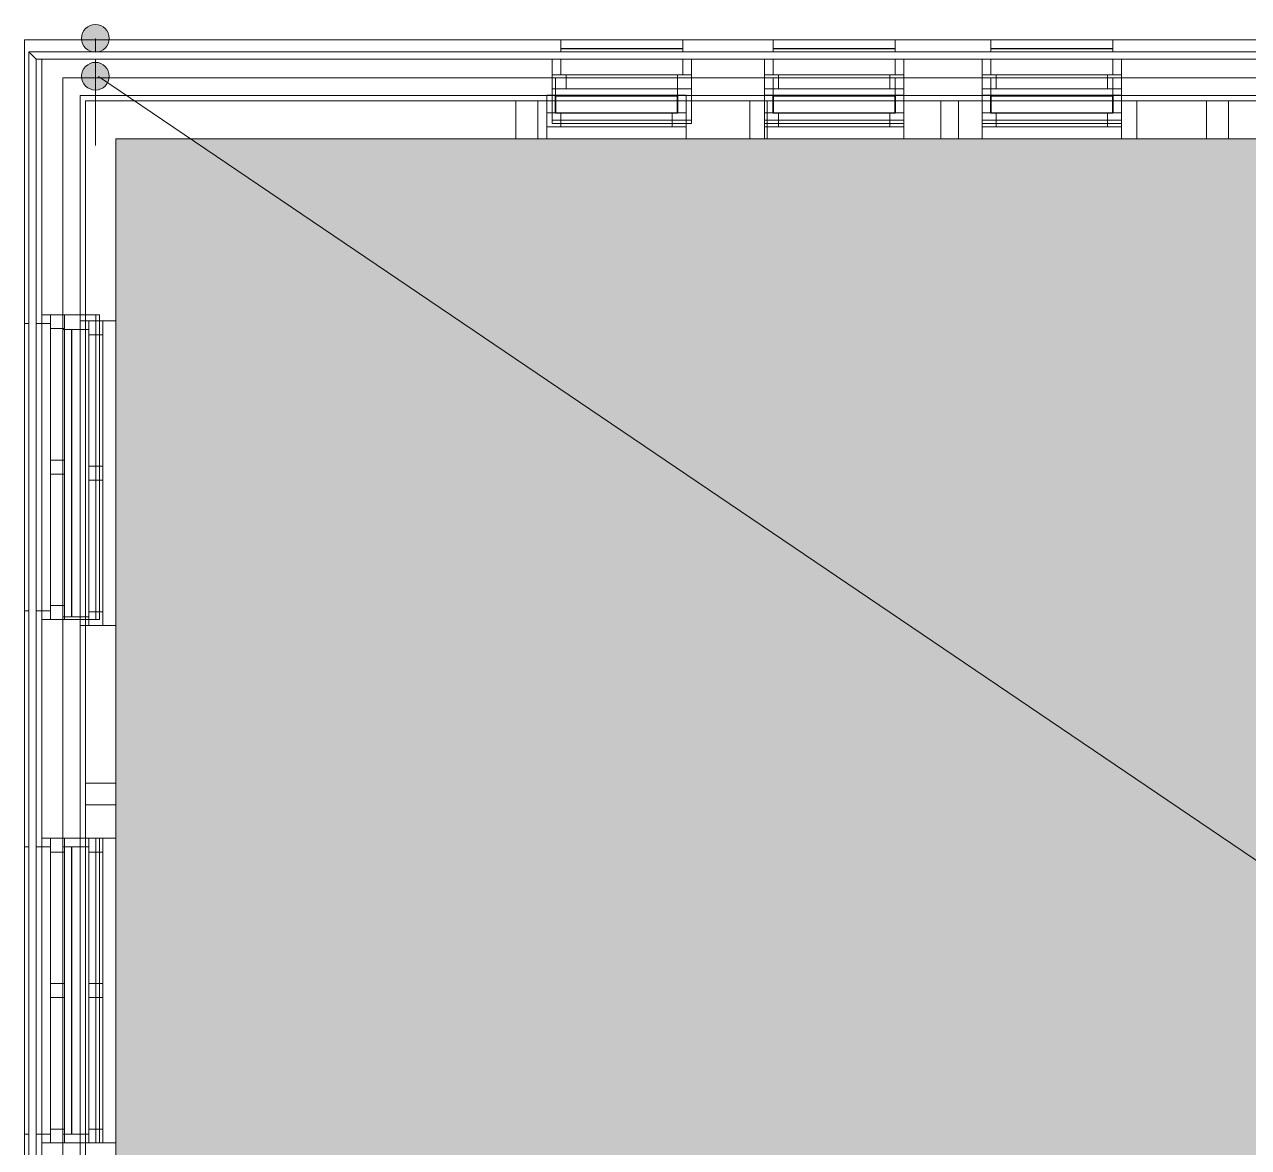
# Model space of a CAD drawing. Header units: millimetres. Extents: x -2665 to 226309, y -45352 to 20466.
# Drawn here: x 10412 to 17442, y 2552 to 8999 of the extents above; entities that cross this region are included whole.
import ezdxf

# ---------------------------------------------------------------- set-up
doc = ezdxf.new("R2010")
doc.units = ezdxf.units.MM
for name, color, linetype, lineweight in [('A-DETL-GENF', 92, 'Continuous', 13), ('A-DETL-THIN', 151, 'Continuous', 13), ('A-FLOR', 192, 'Continuous', 13), ('A-GENM', 13, 'Continuous', 13), ('A-GLAZ', 151, 'Continuous', 13), ('A-ROOF', 132, 'Continuous', 13), ('A-ROOF-OTLN', 132, 'Continuous', 13), ('A-WALL', 113, 'Continuous', 13), ('E-POWR-CNDT', 130, 'Continuous', 13), ('E-POWR-DROP', 130, 'Continuous', 13), ('Q-SPCQ', 91, 'Continuous', 13), ('S-COLS', 52, 'Continuous', 13)]:
    doc.layers.add(name, color=color, linetype=linetype, lineweight=lineweight)

# ---------------------------------------------------------------- blocks, each defined once
blk = doc.blocks.new('OKNO_2k_ - OKNO_2k_1750 x 1750-V1-STŘECHA NÁVRH A')
at = {"layer": 'A-GLAZ', "color": 254}
for p, q in [((-875, 126), (875, 126)), ((-825, 126), (-875, 126)), ((-875, 75), (-875, 126)), ((-875, 126), (-875, 75)), ((875, 75), (-875, 75)), ((-875, 75), (-875, 5)), ((-875, 75), (875, 75)), ((-875, 5), (-875, 75)), ((-825, 126), (-825, 75)), ((825, 126), (-825, 126)), ((-795, 5), (-795, 75)), ((-795, 75), (-795, 5)), ((-40, 5), (-40, 75)), ((40, 75), (40, 5)), ((795, 5), (795, 75)), ((795, 5), (795, 75)), ((875, 126), (825, 126)), ((825, 75), (825, 126)), ((875, 126), (875, 75)), ((875, 126), (875, 75)), ((875, 75), (875, 5)), ((875, 75), (875, 5)), ((-875, -5), (-875, 5)), ((875, 5), (875, -5)), ((-825, -5), (-875, -5)), ((875, -5), (825, -5))]:
    blk.add_line(p, q, dxfattribs=at)
at = {"layer": 'A-GLAZ', "color": 10}
for p, q in [((-875, 75), (-825, 75)), ((-825, 75), (-875, 75)), ((-825, 75), (-825, 126)), ((825, 126), (-825, 126)), ((825, 126), (-825, 126)), ((-825, 75), (-795, 75)), ((-825, 75), (825, 75)), ((-795, 75), (-825, 75)), ((-795, 75), (-825, 75)), ((-795, 75), (-40, 75)), ((-40, 75), (-795, 75)), ((-795, 75), (-40, 75)), ((795, 75), (-795, 75)), ((-40, 75), (-795, 75)), ((-40, 75), (40, 75)), ((40, 75), (-40, 75)), ((-40, 75), (40, 75)), ((40, 75), (-40, 75)), ((-40, 5), (-40, 75)), ((-40, 75), (40, 75)), ((-40, 75), (40, 75)), ((40, 75), (795, 75)), ((795, 75), (40, 75)), ((40, 75), (795, 75)), ((795, 75), (40, 75)), ((40, 75), (40, 5)), ((795, 75), (825, 75)), ((825, 75), (795, 75)), ((825, 75), (795, 75)), ((825, 75), (825, 126)), ((825, 75), (875, 75)), ((875, 75), (825, 75)), ((-875, 5), (-875, -5)), ((-795, -5), (-795, 5)), ((-795, 5), (-795, -5)), ((-40, -5), (-40, 5)), ((-40, -5), (-40, 5)), ((40, 5), (40, -5)), ((40, 5), (40, -5)), ((795, -5), (795, 5)), ((795, -5), (795, 5)), ((875, 5), (875, -5)), ((-825, -5), (-875, -5)), ((-795, -5), (-825, -5)), ((825, -5), (-825, -5)), ((-40, -5), (-795, -5)), ((-40, -5), (-795, -5)), ((-795, -5), (795, -5)), ((40, -5), (-40, -5)), ((40, -5), (-40, -5)), ((40, -5), (-40, -5)), ((40, -5), (-40, -5)), ((795, -5), (40, -5)), ((795, -5), (40, -5)), ((825, -5), (795, -5)), ((875, -5), (825, -5))]:
    blk.add_line(p, q, dxfattribs=at)
blk = doc.blocks.new('OKNO_2k_ - OKNO_2k_1750 x 1750-V2-STŘECHA NÁVRH A')
at = {"layer": 'A-GLAZ', "color": 254}
for p, q in [((-875, 126), (875, 126)), ((-825, 126), (-875, 126)), ((-875, 75), (-875, 126)), ((-875, 126), (-875, 75)), ((875, 75), (-875, 75)), ((-875, 75), (-875, 5)), ((-875, 75), (875, 75)), ((-875, 5), (-875, 75)), ((-825, 126), (-825, 75)), ((825, 126), (-825, 126)), ((-795, 5), (-795, 75)), ((-795, 75), (-795, 5)), ((-40, 5), (-40, 75)), ((40, 75), (40, 5)), ((795, 5), (795, 75)), ((795, 5), (795, 75)), ((875, 126), (825, 126)), ((825, 75), (825, 126)), ((875, 126), (875, 75)), ((875, 126), (875, 75)), ((875, 75), (875, 5)), ((875, 75), (875, 5)), ((-875, -5), (-875, 5)), ((875, 5), (875, -5)), ((-860, -5), (-875, -5)), ((875, -5), (790, -5))]:
    blk.add_line(p, q, dxfattribs=at)
at = {"layer": 'A-GLAZ', "color": 10}
for p, q in [((-875, 75), (-825, 75)), ((-825, 75), (-875, 75)), ((-825, 75), (-825, 126)), ((825, 126), (-825, 126)), ((825, 126), (-825, 126)), ((-825, 75), (-795, 75)), ((-825, 75), (825, 75)), ((-795, 75), (-825, 75)), ((-795, 75), (-825, 75)), ((-795, 75), (-40, 75)), ((-40, 75), (-795, 75)), ((-795, 75), (-40, 75)), ((795, 75), (-795, 75)), ((-40, 75), (-795, 75)), ((-40, 75), (40, 75)), ((40, 75), (-40, 75)), ((-40, 75), (40, 75)), ((40, 75), (-40, 75)), ((-40, 5), (-40, 75)), ((-40, 75), (40, 75)), ((-40, 75), (40, 75)), ((40, 75), (795, 75)), ((795, 75), (40, 75)), ((40, 75), (795, 75)), ((795, 75), (40, 75)), ((40, 75), (40, 5)), ((795, 75), (825, 75)), ((825, 75), (795, 75)), ((825, 75), (795, 75)), ((825, 75), (825, 126)), ((825, 75), (875, 75)), ((875, 75), (825, 75)), ((-875, 5), (-875, -5)), ((-795, -5), (-795, 5)), ((-795, 5), (-795, -5)), ((-40, -5), (-40, 5)), ((-40, -5), (-40, 5)), ((40, 5), (40, -5)), ((40, 5), (40, -5)), ((795, -5), (795, 5)), ((795, -5), (795, 5)), ((875, 5), (875, -5)), ((-860, -5), (-875, -5)), ((-795, -5), (-860, -5)), ((790, -5), (-860, -5)), ((-40, -5), (-795, -5)), ((-40, -5), (-795, -5)), ((-795, -5), (790, -5)), ((40, -5), (-40, -5)), ((40, -5), (-40, -5)), ((40, -5), (-40, -5)), ((40, -5), (-40, -5)), ((790, -5), (40, -5)), ((790, -5), (40, -5)), ((795, -5), (790, -5)), ((795, -5), (790, -5)), ((790, -5), (795, -5)), ((875, -5), (795, -5))]:
    blk.add_line(p, q, dxfattribs=at)
blk = doc.blocks.new('OKNO_2k_ - OKNO_2k_1750 x 1750-V32-STŘECHA NÁVRH A')
at = {"layer": 'A-GLAZ', "color": 254}
for p, q in [((-875, 126), (875, 126)), ((-825, 126), (-875, 126)), ((-875, 75), (-875, 126)), ((-875, 126), (-875, 75)), ((875, 75), (-875, 75)), ((-875, 75), (-875, -5)), ((-875, 75), (875, 75)), ((-875, -5), (-875, 75)), ((-825, 126), (-825, 75)), ((825, 126), (-825, 126)), ((-795, -5), (-795, 75)), ((-795, 75), (-795, -5)), ((-40, -5), (-40, 75)), ((40, 75), (40, -5)), ((795, -5), (795, 75)), ((795, -5), (795, 75)), ((875, 126), (825, 126)), ((825, 75), (825, 126)), ((875, 126), (875, 75)), ((875, 126), (875, 75)), ((875, 75), (875, -5)), ((875, 75), (875, -5)), ((875, -5), (-875, -5)), ((-40, -5), (-795, -5)), ((-795, -5), (795, -5)), ((40, -5), (-40, -5)), ((795, -5), (40, -5))]:
    blk.add_line(p, q, dxfattribs=at)
at = {"layer": 'A-GLAZ', "color": 10}
for p, q in [((-875, 75), (-825, 75)), ((-825, 75), (-875, 75)), ((-825, 75), (-825, 126)), ((825, 126), (-825, 126)), ((825, 126), (-825, 126)), ((-825, 75), (-795, 75)), ((-825, 75), (825, 75)), ((-795, 75), (-825, 75)), ((-795, 75), (-825, 75)), ((-795, 75), (-40, 75)), ((-40, 75), (-795, 75)), ((-795, 75), (-40, 75)), ((795, 75), (-795, 75)), ((-40, 75), (-795, 75)), ((-40, 75), (40, 75)), ((40, 75), (-40, 75)), ((-40, 75), (40, 75)), ((40, 75), (-40, 75)), ((-40, -5), (-40, 75)), ((-40, 75), (40, 75)), ((-40, 75), (40, 75)), ((40, 75), (795, 75)), ((795, 75), (40, 75)), ((40, 75), (795, 75)), ((795, 75), (40, 75)), ((40, 75), (40, -5)), ((795, 75), (825, 75)), ((825, 75), (795, 75)), ((825, 75), (795, 75)), ((825, 75), (825, 126)), ((825, 75), (875, 75)), ((875, 75), (825, 75)), ((-795, -5), (-875, -5)), ((-40, -5), (-795, -5)), ((40, -5), (-40, -5)), ((40, -5), (-40, -5)), ((40, -5), (-40, -5)), ((795, -5), (40, -5)), ((875, -5), (795, -5))]:
    blk.add_line(p, q, dxfattribs=at)
blk = doc.blocks.new('OKNO_2k_ - OKNO_2k_1750 x 1750-V33-STŘECHA NÁVRH A')
at = {"layer": 'A-GLAZ', "color": 254}
for p, q in [((-875, 126), (875, 126)), ((-825, 126), (-875, 126)), ((-875, 75), (-875, 126)), ((-875, 126), (-875, 75)), ((875, 75), (-875, 75)), ((-875, 75), (-875, -5)), ((-875, 75), (875, 75)), ((-875, -5), (-875, 75)), ((-825, 126), (-825, 75.6)), ((825, 126), (-825, 126)), ((-795, -5), (-795, 75)), ((-795, 75), (-795, -5)), ((-40, -5), (-40, 75)), ((40, 75), (40, -5)), ((795, -5), (795, 75)), ((795, -5), (795, 75)), ((875, 126), (825, 126)), ((825, 75), (825, 126)), ((875, 126), (875, 75)), ((875, 126), (875, 75)), ((875, 75), (875, -5)), ((875, 75), (875, -5)), ((875, -5), (-875, -5)), ((-40, -5), (-795, -5)), ((-795, -5), (795, -5)), ((40, -5), (-40, -5)), ((795, -5), (40, -5))]:
    blk.add_line(p, q, dxfattribs=at)
at = {"layer": 'A-GLAZ', "color": 10}
for p, q in [((-875, 75), (-825, 75)), ((-825, 75), (-875, 75)), ((-825, 75.6), (-825, 126)), ((825, 126), (-825, 126)), ((825, 126), (-825, 126)), ((-825, 75), (-795, 75)), ((-825, 75), (825, 75)), ((-795, 75), (-825, 75)), ((-795, 75), (-825, 75)), ((-795, 75), (-40, 75)), ((-40, 75), (-795, 75)), ((-795, 75), (-40, 75)), ((795, 75), (-795, 75)), ((-40, 75), (-795, 75)), ((-40, 75), (40, 75)), ((40, 75), (-40, 75)), ((-40, 75), (40, 75)), ((40, 75), (-40, 75)), ((-40, -5), (-40, 75)), ((-40, 75), (40, 75)), ((-40, 75), (40, 75)), ((40, 75), (795, 75)), ((795, 75), (40, 75)), ((40, 75), (795, 75)), ((795, 75), (40, 75)), ((40, 75), (40, -5)), ((795, 75), (825, 75)), ((825, 75), (795, 75)), ((825, 75), (795, 75)), ((825, 75), (825, 126)), ((825, 75), (875, 75)), ((875, 75), (825, 75)), ((-795, -5), (-875, -5)), ((-40, -5), (-795, -5)), ((40, -5), (-40, -5)), ((40, -5), (-40, -5)), ((40, -5), (-40, -5)), ((795, -5), (40, -5)), ((875, -5), (795, -5))]:
    blk.add_line(p, q, dxfattribs=at)
blk = doc.blocks.new('OKNO_1k - OKNO_1k_800x900-2034292-STŘECHA NÁVRH A')
at = {"layer": 'A-GLAZ', "color": 254}
for p, q in [((-400, 126), (400, 126)), ((-350, 126), (-400, 126)), ((-400, 25), (-400, 126)), ((-400, 126), (-400, 25)), ((-350, 126), (-350, 25)), ((-350, 125), (-350, 126)), ((350, 126), (-350, 126)), ((350, 126), (-350, 126)), ((400, 126), (350, 126)), ((350, 125), (350, 126)), ((350, 25), (350, 126)), ((400, 126), (400, 25)), ((400, 126), (400, 25)), ((400, 25), (-400, 25)), ((-400, 25), (-400, -55)), ((-400, 25), (400, 25)), ((-400, -55), (-400, 25)), ((-320, -55), (-320, 25)), ((-320, 25), (-320, -55)), ((320, -55), (320, 25)), ((320, -55), (320, 25)), ((400, 25), (400, -55)), ((400, 25), (400, -55)), ((400, -55), (-400, -55)), ((320, -55), (-320, -55)), ((-320, -55), (320, -55))]:
    blk.add_line(p, q, dxfattribs=at)
at = {"layer": 'A-GLAZ', "color": 10}
for p, q in [((350, 126), (-350, 126)), ((-350, 25), (-350, 125)), ((350, 25), (350, 125)), ((-400, 25), (-350, 25)), ((-350, 25), (-400, 25)), ((-350, 25), (-320, 25)), ((-350, 25), (350, 25)), ((-320, 25), (-350, 25)), ((-320, 25), (-350, 25)), ((-320, 25), (320, 25)), ((320, 25), (-320, 25)), ((-320, 25), (320, 25)), ((320, 25), (-320, 25)), ((320, 25), (-320, 25)), ((320, 25), (350, 25)), ((350, 25), (320, 25)), ((350, 25), (320, 25)), ((350, 25), (400, 25)), ((400, 25), (350, 25)), ((-320, -55), (-400, -55)), ((320, -55), (-320, -55)), ((400, -55), (320, -55))]:
    blk.add_line(p, q, dxfattribs=at)
blk = doc.blocks.new('parapet s nosem_vnitní - parapet s nosem_vnitní-1280353-STŘECHA NÁVRH A')
at = {"layer": 'A-GENM', "color": 254}
for p, q in [((-400, -70), (-400, 0)), ((-400, 0), (-400, -70)), ((-400, 0), (-320, 0)), ((320, 0), (400, 0)), ((400, -70), (400, 0)), ((400, 0), (400, -70))]:
    blk.add_line(p, q, dxfattribs=at)
at = {"layer": 'A-GENM', "color": 10}
for p, q in [((-400, 0), (-320, 0)), ((-320, 0), (320, 0)), ((-320, 0), (320, 0)), ((320, 0), (400, 0))]:
    blk.add_line(p, q, dxfattribs=at)
blk = doc.blocks.new('parapet_ext - parapet_ext-V37-STŘECHA NÁVRH A')
at = {"layer": 'Q-SPCQ', "color": 31, "lineweight": 25}
for p, q in [((-350, 0), (-350, 100)), ((350, 100), (350, 0))]:
    blk.add_line(p, q, dxfattribs=at)
at = {"layer": 'Q-SPCQ', "color": 7, "lineweight": 25}
for p, q in [((-350, 100), (-350, 98)), ((-350, 100), (350, 100)), ((-350, 98), (-350, 0)), ((350, 98), (-350, 98)), ((-350, 98), (350, 98)), ((350, 98), (350, 100)), ((350, 0), (350, 98)), ((-350, 0), (-320, 0)), ((-350, 0), (-320, 0)), ((-320, 0), (320, 0)), ((-320, 0), (320, 0)), ((320, 0), (350, 0)), ((320, 0), (350, 0))]:
    blk.add_line(p, q, dxfattribs=at)
at = {"layer": 'Q-SPCQ', "color": 50, "lineweight": 25}
blk.add_line((-350, 100), (350, 100), dxfattribs=at)
blk = doc.blocks.new('OKNO_1k - OKNO_1k_800x900-V38-STŘECHA NÁVRH A')
at = {"layer": 'A-GLAZ', "color": 254}
for p, q in [((-400, 126), (400, 126)), ((-350, 126), (-400, 126)), ((-400, 25), (-400, 126)), ((-400, 126), (-400, 25)), ((-350, 126), (-350, 25)), ((-350, 125), (-350, 126)), ((350, 126), (-350, 126)), ((350, 126), (-350, 126)), ((400, 126), (350, 126)), ((350, 125), (350, 126)), ((350, 25), (350, 126)), ((400, 126), (400, 25)), ((400, 126), (400, 25)), ((400, 25), (-400, 25)), ((-400, 25), (-400, -55)), ((-400, 25), (400, 25)), ((-400, -55), (-400, 25)), ((-320, -55), (-320, 25)), ((-320, 25), (-320, -55)), ((320, -55), (320, 25)), ((320, -55), (320, 25)), ((400, 25), (400, -55)), ((400, 25), (400, -55)), ((400, -55), (-400, -55)), ((320, -55), (-320, -55)), ((-320, -55), (320, -55))]:
    blk.add_line(p, q, dxfattribs=at)
at = {"layer": 'A-GLAZ', "color": 10}
for p, q in [((350, 126), (-350, 126)), ((-350, 25), (-350, 125)), ((350, 25), (350, 125)), ((-400, 25), (-350, 25)), ((-350, 25), (-400, 25)), ((-350, 25), (-320, 25)), ((-350, 25), (350, 25)), ((-320, 25), (-350, 25)), ((-320, 25), (-350, 25)), ((-320, 25), (320, 25)), ((320, 25), (-320, 25)), ((-320, 25), (320, 25)), ((320, 25), (-320, 25)), ((320, 25), (-320, 25)), ((320, 25), (350, 25)), ((350, 25), (320, 25)), ((350, 25), (320, 25)), ((350, 25), (400, 25)), ((400, 25), (350, 25)), ((-320, -55), (-400, -55)), ((320, -55), (-320, -55)), ((400, -55), (320, -55))]:
    blk.add_line(p, q, dxfattribs=at)
blk = doc.blocks.new('OKNO_1k - OKNO_1k_800x900-2034288-STŘECHA NÁVRH A')
at = {"layer": 'A-GLAZ', "color": 254}
for p, q in [((-400, 25), (-400, 114.5)), ((-400, 114.5), (-400, 25)), ((-350, 114.5), (-350, 25)), ((350, 25), (350, 114.5)), ((400, 114.5), (400, 25)), ((400, 114.5), (400, 25)), ((400, 25), (-400, 25)), ((-400, 25), (-400, 6.5)), ((-400, 25), (400, 25)), ((-400, 6.5), (-400, 25)), ((-400, -55), (-400, 6.5)), ((-320, 6.5), (-320, 25)), ((-320, 25), (-320, 6.5)), ((320, 6.5), (320, 25)), ((320, 6.5), (320, 25)), ((400, 25), (400, 6.5)), ((400, 25), (400, 6.5)), ((400, 6.5), (400, -55)), ((-350, -55), (-400, -55)), ((400, -55), (350, -55))]:
    blk.add_line(p, q, dxfattribs=at)
at = {"layer": 'A-GLAZ', "color": 10}
for p, q in [((-350, 25), (-350, 114.5)), ((350, 25), (350, 114.5)), ((-400, 25), (-350, 25)), ((-350, 25), (-400, 25)), ((-400, 6.5), (-400, -55)), ((-350, 25), (-320, 25)), ((-350, 25), (350, 25)), ((-320, 25), (-350, 25)), ((-320, 25), (-350, 25)), ((-320, 25), (320, 25)), ((320, 25), (-320, 25)), ((-320, 25), (320, 25)), ((320, 25), (-320, 25)), ((320, 25), (-320, 25)), ((-320, -55), (-320, 6.5)), ((-320, 6.5), (-320, -55)), ((320, 25), (350, 25)), ((350, 25), (320, 25)), ((350, 25), (320, 25)), ((320, -55), (320, 6.5)), ((320, -55), (320, 6.5)), ((350, 25), (400, 25)), ((400, 25), (350, 25)), ((400, 6.5), (400, -55)), ((-350, -55), (-400, -55)), ((-320, -55), (-350, -55)), ((350, -55), (-350, -55)), ((320, -55), (-320, -55)), ((320, -55), (-320, -55)), ((-320, -55), (320, -55)), ((350, -55), (320, -55)), ((400, -55), (350, -55))]:
    blk.add_line(p, q, dxfattribs=at)
blk = doc.blocks.new('parapet s nosem_vnitní - parapet s nosem_vnitní-V42-STŘECHA NÁVRH A')
at = {"layer": 'A-GENM', "color": 254}
for p, q in [((-400, -37.5), (-400, 0)), ((400, 0), (400, -37.5))]:
    blk.add_line(p, q, dxfattribs=at)
at = {"layer": 'A-GENM', "color": 10}
for p, q in [((-400, 0), (-400, -37.5)), ((-400, 0), (-350, 0)), ((-400, 0), (-350, 0)), ((-350, 0), (-320, 0)), ((-350, 0), (-320, 0)), ((-320, 0), (320, 0)), ((-320, 0), (320, 0)), ((320, 0), (350, 0)), ((320, 0), (350, 0)), ((350, 0), (400, 0)), ((350, 0), (400, 0)), ((400, -37.5), (400, 0)), ((-400, -38.5), (-400, -37.5)), ((-400, -37.5), (-400, -38.5)), ((-400, -70), (-400, -38.5)), ((-400, -38.5), (-400, -70)), ((-400, -190), (-400, -70)), ((-400, -70), (-400, -180)), ((400, -38.5), (400, -37.5)), ((400, -37.5), (400, -38.5)), ((400, -70), (400, -38.5)), ((400, -38.5), (400, -70)), ((400, -180), (400, -70)), ((400, -70), (400, -190)), ((-400, -180), (-400, -199.7)), ((-320, -180), (-400, -180)), ((-400, -180), (-320, -180)), ((-400, -190), (-400, -200)), ((-400, -200), (-320, -200)), ((-400, -200), (-320, -200)), ((320, -180), (-320, -180)), ((-320, -180), (320, -180)), ((-320, -200), (320, -200)), ((-320, -200), (320, -200)), ((400, -180), (320, -180)), ((320, -180), (400, -180)), ((320, -200), (400, -200)), ((320, -200), (400, -200)), ((400, -199.7), (400, -180)), ((400, -200), (400, -190))]:
    blk.add_line(p, q, dxfattribs=at)
blk = doc.blocks.new('parapet_ext - parapet_ext-1802125-STŘECHA NÁVRH A')
at = {"layer": 'Q-SPCQ', "color": 254}
for p, q in [((-350, 131.5), (-350, 150)), ((-350, 150), (-350, 148)), ((-350, 150), (350, 150)), ((-350, 150), (350, 150)), ((-350, 148), (-350, 131.5)), ((350, 148), (-350, 148)), ((-350, 148), (350, 148)), ((350, 148), (350, 150)), ((350, 150), (350, 131.5)), ((350, 131.5), (350, 148)), ((-350, 0), (-350, 89.5)), ((350, 89.5), (350, 0))]:
    blk.add_line(p, q, dxfattribs=at)
at = {"layer": 'Q-SPCQ', "color": 10}
for p, q in [((-350, 89.5), (-350, 0)), ((350, 0), (350, 89.5)), ((-350, 0), (-320, 0)), ((-350, 0), (-320, 0)), ((-320, 0), (320, 0)), ((-320, 0), (320, 0)), ((320, 0), (350, 0)), ((320, 0), (350, 0))]:
    blk.add_line(p, q, dxfattribs=at)
blk = doc.blocks.new('OKNO_1k - OKNO_1k_800x900-2034289-STŘECHA NÁVRH A')
at = {"layer": 'A-GLAZ', "color": 254}
for p, q in [((-400, 25), (-400, 114.5)), ((-400, 114.5), (-400, 25)), ((-350, 114.5), (-350, 25)), ((350, 25), (350, 114.5)), ((400, 114.5), (400, 25)), ((400, 114.5), (400, 25)), ((400, 25), (-400, 25)), ((-400, 25), (-400, 6.5)), ((-400, 25), (400, 25)), ((-400, 6.5), (-400, 25)), ((-400, -55), (-400, 6.5)), ((-320, 6.5), (-320, 25)), ((-320, 25), (-320, 6.5)), ((320, 6.5), (320, 25)), ((320, 6.5), (320, 25)), ((400, 25), (400, 6.5)), ((400, 25), (400, 6.5)), ((400, 6.5), (400, -55)), ((-350, -55), (-400, -55)), ((400, -55), (350, -55))]:
    blk.add_line(p, q, dxfattribs=at)
at = {"layer": 'A-GLAZ', "color": 10}
for p, q in [((-350, 25), (-350, 114.5)), ((350, 25), (350, 114.5)), ((-400, 25), (-350, 25)), ((-350, 25), (-400, 25)), ((-400, 6.5), (-400, -55)), ((-350, 25), (-320, 25)), ((-350, 25), (350, 25)), ((-320, 25), (-350, 25)), ((-320, 25), (-350, 25)), ((-320, 25), (320, 25)), ((320, 25), (-320, 25)), ((-320, 25), (320, 25)), ((320, 25), (-320, 25)), ((320, 25), (-320, 25)), ((-320, -55), (-320, 6.5)), ((-320, 6.5), (-320, -55)), ((320, 25), (350, 25)), ((350, 25), (320, 25)), ((350, 25), (320, 25)), ((320, -55), (320, 6.5)), ((320, -55), (320, 6.5)), ((350, 25), (400, 25)), ((400, 25), (350, 25)), ((400, 6.5), (400, -55)), ((-350, -55), (-400, -55)), ((-320, -55), (-350, -55)), ((350, -55), (-350, -55)), ((320, -55), (-320, -55)), ((320, -55), (-320, -55)), ((-320, -55), (320, -55)), ((350, -55), (320, -55)), ((400, -55), (350, -55))]:
    blk.add_line(p, q, dxfattribs=at)
blk = doc.blocks.new('parapet s nosem_vnitní - parapet s nosem_vnitní-V43-STŘECHA NÁVRH A')
at = {"layer": 'A-GENM', "color": 254}
for p, q in [((-400, -37.5), (-400, 0)), ((400, 0), (400, -37.5))]:
    blk.add_line(p, q, dxfattribs=at)
at = {"layer": 'A-GENM', "color": 10}
for p, q in [((-400, 0), (-400, -37.5)), ((-400, 0), (-350, 0)), ((-400, 0), (-350, 0)), ((-350, 0), (-320, 0)), ((-350, 0), (-320, 0)), ((-320, 0), (320, 0)), ((-320, 0), (320, 0)), ((320, 0), (350, 0)), ((320, 0), (350, 0)), ((350, 0), (400, 0)), ((350, 0), (400, 0)), ((400, -37.5), (400, 0)), ((-400, -38.5), (-400, -37.5)), ((-400, -37.5), (-400, -38.5)), ((-400, -190), (-400, -38.5)), ((-400, -38.5), (-400, -180)), ((400, -38.5), (400, -37.5)), ((400, -37.5), (400, -38.5)), ((400, -70), (400, -38.5)), ((400, -38.5), (400, -70)), ((400, -180), (400, -70)), ((400, -70), (400, -190)), ((-400, -180), (-400, -199.7)), ((-385.4, -180), (-400, -180)), ((-400, -180), (-385.4, -180)), ((-400, -190), (-400, -192.6)), ((-400, -192.6), (-400, -195)), ((-400, -195), (-400, -197.1)), ((-400, -197.1), (-400, -198.7)), ((-400, -198.7), (-400, -199.7)), ((-400, -199.7), (-400, -200)), ((-400, -200), (-385.4, -200)), ((-400, -200), (-385.4, -200)), ((-320, -180), (-385.4, -180)), ((-385.4, -180), (-320, -180)), ((-385.4, -200), (-320, -200)), ((-385.4, -200), (-320, -200)), ((320, -180), (-320, -180)), ((-320, -180), (320, -180)), ((-320, -200), (320, -200)), ((-320, -200), (320, -200)), ((400, -180), (320, -180)), ((320, -180), (400, -180)), ((320, -200), (400, -200)), ((320, -200), (400, -200)), ((400, -199.7), (400, -180)), ((400, -200), (400, -190))]:
    blk.add_line(p, q, dxfattribs=at)
blk = doc.blocks.new('OKNO_1k - OKNO_1k_800x900-V44-STŘECHA NÁVRH A')
at = {"layer": 'A-GLAZ', "color": 254}
for p, q in [((-400, 25), (-400, 114.5)), ((-400, 114.5), (-400, 25)), ((-350, 114.5), (-350, 25)), ((350, 25), (350, 114.5)), ((400, 114.5), (400, 25)), ((400, 114.5), (400, 25)), ((400, 25), (-400, 25)), ((-400, 25), (-400, 6.5)), ((-400, 25), (400, 25)), ((-400, 6.5), (-400, 25)), ((-400, -55), (-400, 6.5)), ((-320, 6.5), (-320, 25)), ((-320, 25), (-320, 6.5)), ((320, 6.5), (320, 25)), ((320, 6.5), (320, 25)), ((400, 25), (400, 6.5)), ((400, 25), (400, 6.5)), ((400, 6.5), (400, -55)), ((-380, -55), (-400, -55)), ((400, -55), (320, -55))]:
    blk.add_line(p, q, dxfattribs=at)
at = {"layer": 'A-GLAZ', "color": 10}
for p, q in [((-350, 25), (-350, 114.5)), ((350, 25), (350, 114.5)), ((-400, 25), (-350, 25)), ((-350, 25), (-400, 25)), ((-400, 6.5), (-400, -55)), ((-350, 25), (-320, 25)), ((-350, 25), (350, 25)), ((-320, 25), (-350, 25)), ((-320, 25), (-350, 25)), ((-320, 25), (320, 25)), ((320, 25), (-320, 25)), ((-320, 25), (320, 25)), ((320, 25), (-320, 25)), ((320, 25), (-320, 25)), ((-320, -55), (-320, 6.5)), ((-320, 6.5), (-320, -55)), ((320, 25), (350, 25)), ((350, 25), (320, 25)), ((350, 25), (320, 25)), ((320, -55), (320, 6.5)), ((320, -55), (320, 6.5)), ((350, 25), (400, 25)), ((400, 25), (350, 25)), ((400, 6.5), (400, -55)), ((-380, -55), (-400, -55)), ((-320, -55), (-380, -55)), ((320, -55), (-380, -55)), ((320, -55), (-320, -55)), ((320, -55), (-320, -55)), ((-320, -55), (320, -55)), ((400, -55), (320, -55))]:
    blk.add_line(p, q, dxfattribs=at)
blk = doc.blocks.new('parapet s nosem_vnitní - parapet s nosem_vnitní-V45-STŘECHA NÁVRH A')
at = {"layer": 'A-GENM', "color": 254}
for p, q in [((-400, -37.5), (-400, 0)), ((400, 0), (400, -70)), ((400, -180), (400, -70)), ((400, -70), (400, -190)), ((400, -180), (370, -180)), ((370, -180), (400, -180)), ((370, -200), (400, -200)), ((370, -200), (400, -200)), ((400, -199.7), (400, -180)), ((400, -192.6), (400, -190)), ((400, -195), (400, -192.6)), ((400, -197.1), (400, -195)), ((400, -200), (400, -197.1))]:
    blk.add_line(p, q, dxfattribs=at)
at = {"layer": 'A-GENM', "color": 10}
for p, q in [((-400, 0), (-400, -37.5)), ((-400, 0), (-380, 0)), ((-400, 0), (-380, 0)), ((-380, 0), (-320, 0)), ((-380, 0), (-320, 0)), ((-320, 0), (320, 0)), ((-320, 0), (320, 0)), ((320, 0), (400, 0)), ((320, 0), (400, 0)), ((400, -70), (400, 0)), ((-400, -38.5), (-400, -37.5)), ((-400, -37.5), (-400, -38.5)), ((-400, -70), (-400, -38.5)), ((-400, -38.5), (-400, -70)), ((-400, -190), (-400, -70)), ((-400, -70), (-400, -180)), ((-400, -180), (-400, -199.7)), ((-350, -180), (-400, -180)), ((-400, -180), (-350, -180)), ((-400, -190), (-400, -200)), ((-400, -200), (-350, -200)), ((-400, -200), (-350, -200)), ((290, -180), (-350, -180)), ((-350, -180), (290, -180)), ((-350, -200), (290, -200)), ((-350, -200), (290, -200)), ((370, -180), (290, -180)), ((290, -180), (370, -180)), ((290, -200), (370, -200)), ((290, -200), (370, -200))]:
    blk.add_line(p, q, dxfattribs=at)
blk = doc.blocks.new('parapet_ext - parapet_ext-V46-STŘECHA NÁVRH A')
at = {"layer": 'Q-SPCQ', "color": 254}
for p, q in [((-350, 131.5), (-350, 150)), ((-350, 150), (-350, 148)), ((-350, 150), (350, 150)), ((-350, 150), (350, 150)), ((-350, 148), (-350, 131.5)), ((350, 148), (-350, 148)), ((-350, 148), (350, 148)), ((350, 148), (350, 150)), ((350, 150), (350, 131.5)), ((350, 131.5), (350, 148)), ((-350, 0), (-350, 89.5)), ((350, 89.5), (350, 0))]:
    blk.add_line(p, q, dxfattribs=at)
at = {"layer": 'Q-SPCQ', "color": 10}
for p, q in [((-350, 89.5), (-350, 0)), ((350, 0), (350, 89.5)), ((-350, 0), (-320, 0)), ((-350, 0), (-320, 0)), ((-320, 0), (320, 0)), ((-320, 0), (320, 0)), ((320, 0), (350, 0)), ((320, 0), (350, 0))]:
    blk.add_line(p, q, dxfattribs=at)
blk = doc.blocks.new('Conduit Elbow - without Fittings - RMC-hromosvod - Standard-V53-STŘECHA NÁVRH A')
at = {"layer": 'E-POWR-CNDT', "color": 8}
blk.add_line((10819.4, 8702), (10819.4, 8701.2), dxfattribs=at)
at = {"layer": 'E-POWR-CNDT', "color": 73}
for p in [(10819.4, 8701.2), (10819.4, 8649.5)]:
    blk.add_line(p, (10819.4, 8682), dxfattribs=at)
blk = doc.blocks.new('Conduit Elbow - without Fittings - RMC-hromosvod - Standard-V54-STŘECHA NÁVRH A')
at = {"layer": 'E-POWR-CNDT', "color": 8}
for p, q in [((10819.4, 8722), (10819.4, 8754.5)), ((10819.4, 8702), (10819.4, 8722))]:
    blk.add_line(p, q, dxfattribs=at)
blk = doc.blocks.new('Conduit Elbow - without Fittings - RMC-hromosvod - Standard-V55-STŘECHA NÁVRH A')
at = {"layer": 'E-POWR-CNDT', "color": 73}
blk.add_line((10819.4, 8910.8), (10819.4, 8919.5), dxfattribs=at)
at = {"layer": 'E-POWR-CNDT', "color": 8}
for p, q in [((10819.4, 8899.5), (10819.4, 8910.8)), ((10819.4, 8867), (10819.4, 8899.5))]:
    blk.add_line(p, q, dxfattribs=at)
blk = doc.blocks.new('Conduit Elbow - without Fittings - RMC-hromosvod - Standard-V56-STŘECHA NÁVRH A')
at = {"layer": 'E-POWR-CNDT', "color": 73}
for p in [(10819.4, 8919.5), (10819.4, 8867)]:
    blk.add_line(p, (10819.4, 8899.5), dxfattribs=at)
blk = doc.blocks.new('parapet s nosem_vnitní - parapet s nosem_vnitní-V72-STŘECHA NÁVRH A')
at = {"layer": 'A-GENM', "color": 254}
for p, q in [((-875, -89), (-875, 0)), ((875, 0), (875, -89)), ((-875, -140), (-875, -120)), ((875, -120), (875, -140))]:
    blk.add_line(p, q, dxfattribs=at)
at = {"layer": 'A-GENM', "color": 10}
for p, q in [((-875, 0), (-875, -89)), ((-875, 0), (-825, 0)), ((-875, 0), (-825, 0)), ((-825, 0), (-795, 0)), ((-825, 0), (-795, 0)), ((-795, 0), (-40, 0)), ((-795, 0), (-40, 0)), ((-40, 0), (40, 0)), ((-40, 0), (40, 0)), ((40, 0), (795, 0)), ((40, 0), (795, 0)), ((795, 0), (825, 0)), ((795, 0), (825, 0)), ((825, 0), (875, 0)), ((825, 0), (875, 0)), ((875, -89), (875, 0)), ((-875, -120), (-875, -89)), ((-875, -89), (-875, -120)), ((-875, -120), (-875, -140)), ((-875, -190), (-875, -140)), ((-875, -140), (-875, -180)), ((875, -120), (875, -89)), ((875, -89), (875, -120)), ((875, -140), (875, -120)), ((875, -180), (875, -140)), ((875, -140), (875, -190)), ((-875, -180), (-875, -199.7)), ((-795, -180), (-875, -180)), ((-875, -180), (-795, -180)), ((-875, -190), (-875, -200)), ((-875, -200), (-795, -200)), ((-875, -200), (-795, -200)), ((-40, -180), (-795, -180)), ((-795, -180), (-40, -180)), ((-795, -200), (-40, -200)), ((-795, -200), (-40, -200)), ((40, -180), (-40, -180)), ((-40, -180), (40, -180)), ((-40, -200), (40, -200)), ((-40, -200), (40, -200)), ((795, -180), (40, -180)), ((40, -180), (795, -180)), ((40, -200), (795, -200)), ((40, -200), (795, -200)), ((875, -180), (795, -180)), ((795, -180), (875, -180)), ((795, -200), (875, -200)), ((795, -200), (875, -200)), ((875, -199.7), (875, -180)), ((875, -200), (875, -190))]:
    blk.add_line(p, q, dxfattribs=at)
blk = doc.blocks.new('parapet_ext - parapet_ext-V73-STŘECHA NÁVRH A')
at = {"layer": 'Q-SPCQ', "color": 254}
for p, q in [((-825, 83), (-825, 51)), ((-825, 51), (-825, 83)), ((825, 83), (825, 51)), ((825, 51), (825, 83)), ((-825, 0), (-825, 51)), ((825, 51), (825, 0))]:
    blk.add_line(p, q, dxfattribs=at)
at = {"layer": 'Q-SPCQ', "color": 10}
for p, q in [((-825, 51), (-825, 0)), ((-825, 0), (-795, 0)), ((-825, 0), (-795, 0)), ((-795, 0), (-40, 0)), ((-795, 0), (-40, 0)), ((-40, 0), (40, 0)), ((-40, 0), (40, 0)), ((40, 0), (795, 0)), ((40, 0), (795, 0)), ((795, 0), (825, 0)), ((795, 0), (825, 0)), ((825, 0), (825, 51))]:
    blk.add_line(p, q, dxfattribs=at)
blk = doc.blocks.new('parapet s nosem_vnitní - parapet s nosem_vnitní-V74-STŘECHA NÁVRH A')
at = {"layer": 'A-GENM', "color": 254}
for p, q in [((-875, -89), (-875, 0)), ((875, 0), (875, -120)), ((-875, -140), (-875, -120)), ((875, -180), (875, -120)), ((875, -120), (875, -190)), ((875, -180), (840, -180)), ((840, -180), (875, -180)), ((840, -200), (875, -200)), ((840, -200), (875, -200)), ((875, -199.7), (875, -180)), ((875, -197.1), (875, -190)), ((875, -200), (875, -197.1))]:
    blk.add_line(p, q, dxfattribs=at)
at = {"layer": 'A-GENM', "color": 10}
for p, q in [((-875, 0), (-875, -89)), ((-875, 0), (-860, 0)), ((-875, 0), (-860, 0)), ((-860, 0), (-795, 0)), ((-860, 0), (-795, 0)), ((-795, 0), (-40, 0)), ((-795, 0), (-40, 0)), ((-40, 0), (40, 0)), ((-40, 0), (40, 0)), ((40, 0), (790, 0)), ((40, 0), (790, 0)), ((790, 0), (795, 0)), ((790, 0), (795, 0)), ((795, 0), (875, 0)), ((795, 0), (875, 0)), ((875, -120), (875, 0)), ((-875, -120), (-875, -89)), ((-875, -89), (-875, -120)), ((-875, -120), (-875, -140)), ((-875, -190), (-875, -140)), ((-875, -140), (-875, -180)), ((-875, -180), (-875, -199.7)), ((-830, -180), (-875, -180)), ((-875, -180), (-830, -180)), ((-875, -190), (-875, -198.7)), ((-875, -198.7), (-875, -199.7)), ((-875, -199.7), (-875, -200)), ((-875, -200), (-830, -200)), ((-875, -200), (-830, -200)), ((-75, -180), (-830, -180)), ((-830, -180), (-75, -180)), ((-830, -200), (-75, -200)), ((-830, -200), (-75, -200)), ((5, -180), (-75, -180)), ((-75, -180), (5, -180)), ((-75, -200), (5, -200)), ((-75, -200), (5, -200)), ((760, -180), (5, -180)), ((5, -180), (760, -180)), ((5, -200), (760, -200)), ((5, -200), (760, -200)), ((840, -180), (760, -180)), ((760, -180), (840, -180)), ((760, -200), (840, -200)), ((760, -200), (840, -200))]:
    blk.add_line(p, q, dxfattribs=at)
blk = doc.blocks.new('parapet s nosem_vnitní - parapet s nosem_vnitní-V76-STŘECHA NÁVRH A')
at = {"layer": 'A-GENM', "color": 254}
for p, q in [((-875, -75), (-875, 0)), ((-875, 0), (-875, -75)), ((-875, 0), (-795, 0)), ((795, 0), (875, 0)), ((875, -75), (875, 0)), ((875, 0), (875, -75))]:
    blk.add_line(p, q, dxfattribs=at)
at = {"layer": 'A-GENM', "color": 10}
for p, q in [((-875, 0), (-795, 0)), ((-795, 0), (-40, 0)), ((-795, 0), (-40, 0)), ((-40, 0), (40, 0)), ((-40, 0), (40, 0)), ((40, 0), (795, 0)), ((40, 0), (795, 0)), ((795, 0), (875, 0))]:
    blk.add_line(p, q, dxfattribs=at)
blk = doc.blocks.new('parapet_ext - parapet_ext-V77-STŘECHA NÁVRH A')
at = {"layer": 'Q-SPCQ', "color": 254}
for p, q in [((-825, 51), (-825, 100)), ((-825, 100), (825, 100)), ((-825, 98), (-825, 51)), ((825, 98), (-825, 98)), ((825, 100), (825, 51)), ((825, 51), (825, 98)), ((-825, 0.6), (-825, 51)), ((825, 51), (825, 0))]:
    blk.add_line(p, q, dxfattribs=at)
at = {"layer": 'Q-SPCQ', "color": 10}
for p, q in [((-825, 100), (-825, 98)), ((-825, 100), (825, 100)), ((-825, 98), (825, 98)), ((825, 98), (825, 100)), ((-825, 51), (-825, 0.6)), ((-825, 0), (-795, 0)), ((-825, 0), (-795, 0)), ((-795, 0), (-40, 0)), ((-795, 0), (-40, 0)), ((-40, 0), (40, 0)), ((-40, 0), (40, 0)), ((40, 0), (795, 0)), ((40, 0), (795, 0)), ((795, 0), (825, 0)), ((795, 0), (825, 0)), ((825, 0), (825, 51))]:
    blk.add_line(p, q, dxfattribs=at)
blk = doc.blocks.new('parapet_ext - parapet_ext-V65-STŘECHA NÁVRH A')
at = {"layer": 'Q-SPCQ', "color": 254}
for p, q in [((-825, 51), (-825, 100)), ((-825, 100), (825, 100)), ((-825, 98), (-825, 51)), ((825, 98), (-825, 98)), ((825, 100), (825, 51)), ((825, 51), (825, 98)), ((-825, 0), (-825, 51)), ((825, 51), (825, 0))]:
    blk.add_line(p, q, dxfattribs=at)
at = {"layer": 'Q-SPCQ', "color": 10}
for p, q in [((-825, 100), (-825, 98)), ((-825, 100), (825, 100)), ((-825, 98), (825, 98)), ((825, 98), (825, 100)), ((-825, 51), (-825, 0)), ((-825, 0), (-795, 0)), ((-825, 0), (-795, 0)), ((-795, 0), (-40, 0)), ((-795, 0), (-40, 0)), ((-40, 0), (40, 0)), ((-40, 0), (40, 0)), ((40, 0), (795, 0)), ((40, 0), (795, 0)), ((795, 0), (825, 0)), ((795, 0), (825, 0)), ((825, 0), (825, 51))]:
    blk.add_line(p, q, dxfattribs=at)

msp = doc.modelspace()

# ---------------------------------------------------------------- hatches: boundary and pattern name
at = {"layer": 'A-DETL-GENF'}
msp.add_hatch(color=9, dxfattribs=at).paths.add_polyline_path([(29038.4, -3696.1), (29038.4, 8341.9), (10937, 8341.9), (10937, -3696.1), (28926.5, -3696.1)])
at = {"layer": 'A-ROOF'}
for points in [[(10744.1, 8691.9), (10897.5, 8691.9), (10898.9, 8702), (10896.1, 8722.6), (10888.2, 8741.8), (10875.6, 8758.2), (10859.1, 8770.9), (10839.9, 8778.8), (10819.4, 8781.5), (10798.8, 8778.8), (10779.6, 8770.9), (10763.1, 8758.2), (10750.5, 8741.8), (10742.6, 8722.6), (10739.9, 8702), (10741.2, 8691.9), (10742.6, 8691.9)], [(10819.4, 8622.5), (10839.9, 8625.2), (10859.1, 8633.2), (10875.6, 8645.8), (10888.2, 8662.3), (10896.1, 8681.4), (10897.5, 8691.9), (10741.2, 8691.8), (10742.6, 8681.4), (10750.5, 8662.3), (10763.1, 8645.8), (10779.6, 8633.2), (10798.8, 8625.2)]]:
    msp.add_hatch(color=254, dxfattribs=at).paths.add_polyline_path(points)
at = {"layer": 'A-ROOF-OTLN'}
msp.add_hatch(color=254, dxfattribs=at).paths.add_polyline_path([(10819.4, 8840), (10833.4, 8841.8), (10806.9, 8841.6), (10818.8, 8840.1)])
at = {"layer": 'A-WALL'}
msp.add_hatch(color=254, dxfattribs=at).paths.add_polyline_path([(10817.9, 8841.8), (10833.4, 8841.8), (10839.9, 8842.7), (10859.1, 8850.6), (10875.6, 8863.3), (10888.2, 8879.7), (10896.1, 8898.9), (10897.6, 8910.3), (10741.1, 8910.3), (10742.6, 8898.9), (10750.5, 8879.7), (10763.1, 8863.3), (10779.6, 8850.6), (10798.8, 8842.7), (10805.3, 8841.8), (10817.5, 8841.8)])
at = {"layer": 'E-POWR-DROP'}
msp.add_hatch(color=254, dxfattribs=at).paths.add_polyline_path([(10741.1, 8910.3), (10897.6, 8910.3), (10898.9, 8919.5), (10896.1, 8940.1), (10888.2, 8959.2), (10875.6, 8975.7), (10859.1, 8988.3), (10839.9, 8996.3), (10819.4, 8999), (10798.8, 8996.3), (10779.6, 8988.3), (10763.1, 8975.7), (10750.5, 8959.2), (10742.6, 8940.1), (10739.9, 8919.5)])

# ---------------------------------------------------------------- linework, layer by layer
at = {"layer": 'A-DETL-THIN'}
for p, q in [((10837, 8700.3), (29298.4, -3796.1)), ((10937, 8341.9), (10937, -3696.1)), ((29038.4, 8341.9), (10937, 8341.9))]:
    msp.add_line(p, q, dxfattribs=at)
at = {"layer": 'A-FLOR', "color": 10}
msp.add_line((10762, 8560.3), (13359.5, 8560.3), dxfattribs=at)
at = {"layer": 'A-FLOR', "color": 254}
msp.add_line((20902.7, 8560.3), (16712.5, 8560.3), dxfattribs=at)
at = {"layer": 'A-ROOF', "color": 254}
for p, q in [((10479, -4154.1), (10479, 8799.9)), ((10479, 8799.9), (29496.4, 8799.9))]:
    msp.add_line(p, q, dxfattribs=at)
at = {"layer": 'A-ROOF', "color": 10}
msp.add_line((10982, 8341.9), (10982, 8341.9), dxfattribs=at)
at = {"layer": 'A-ROOF-OTLN'}
for p, q in [((10437, 8841.8), (10437, -4196.1)), ((10817.5, 8841.8), (10437, 8841.8)), ((10479, 8799.9), (10446, 8832.8)), ((10819.1, 8841.8), (10817.9, 8841.8)), ((29538.4, 8841.8), (10819.4, 8841.8))]:
    msp.add_line(p, q, dxfattribs=at)
msp.add_open_spline([(10446, 8832.8), (10445.6, 8833.3), (10444.8, 8834), (10443.9, 8834.9), (10443.4, 8835.5), (10443, 8835.8), (10442.6, 8836.2), (10442.2, 8836.6), (10441.9, 8837), (10441.5, 8837.4), (10441.1, 8837.8), (10440.7, 8838.1), (10440.4, 8838.5), (10440, 8838.8), (10439.7, 8839.2), (10439.3, 8839.6), (10438.9, 8840), (10438.5, 8840.4), (10438.2, 8840.7), (10437.8, 8841.1), (10437.5, 8841.4), (10437.1, 8841.7), (10437, 8841.8), (10437, 8841.8)], degree=3, knots=[-1, -1, -1, -1, -0.875, -0.8125, -0.78125, -0.75, -0.71875, -0.6875, -0.65625, -0.625, -0.59375, -0.5625, -0.53125, -0.5, -0.46875, -0.4375, -0.375, -0.34375, -0.3125, -0.25, -0.1875, -0.125, 0, 0, 0, 0], dxfattribs=at)
at = {"layer": 'A-WALL', "color": 254}
for p, q in [((19102.7, 8910.3), (10412, 8910.3)), ((13492.5, 8910.3), (14192.5, 8910.3)), ((13492.5, 8910.3), (13492.5, 8841.8)), ((14192.5, 8841.8), (14192.5, 8910.3)), ((14712.5, 8910.3), (14712.5, 8841.8)), ((15412.5, 8841.8), (15412.5, 8910.3)), ((15962.5, 8910.3), (15962.5, 8841.8)), ((16662.5, 8841.8), (16662.5, 8910.3)), ((10512, -4136.1), (10512, 8799.9)), ((13442.5, 8591.9), (13442.5, 8799.9)), ((14242.5, 8710.3), (14242.5, 8799.9)), ((14662.5, 8341.9), (14662.5, 8799.9)), ((15462.5, 8341.9), (15462.5, 8799.9)), ((15912.5, 8341.9), (15912.5, 8799.9)), ((16712.5, 8341.9), (16712.5, 8799.9)), ((10632, 8691.9), (10632, -4026.1)), ((10632, 8691.9), (29288.4, 8691.9)), ((13462.5, 8691.9), (13462.5, 8591.9)), ((14162.5, 8591.9), (14162.5, 8691.9)), ((14712.5, 8691.9), (14712.5, 8591.9)), ((15412.5, 8591.9), (15412.5, 8691.9)), ((15962.5, 8691.9), (15962.5, 8591.9)), ((16662.5, 8591.9), (16662.5, 8691.9)), ((10732, 8591.9), (13412.5, 8591.9)), ((10732, -3926.1), (10732, 8591.9)), ((13412.5, 8341.9), (13412.5, 8591.9)), ((14212.5, 8591.9), (14212.5, 8341.9)), ((15462.5, 8591.9), (29288.4, 8591.9)), ((13234.5, 8341.9), (13234.5, 8560.3)), ((14577.1, 8341.9), (14577.1, 8560.3)), ((15675.6, 8341.9), (15675.6, 8560.3)), ((17326.3, 8560.3), (17326.3, 8341.9)), ((10562, 7332.8), (10762, 7332.8)), ((10412, -4236.1), (10412, 7282.8)), ((10437.1, 7282.8), (10412, 7282.8)), ((10782, 7297.8), (10937, 7297.8)), ((10412, 5632.8), (10437, 5632.8)), ((10479, 5632.8), (10562, 5632.8)), ((10762, 5582.8), (10562, 5582.8)), ((10632, 5597.8), (10782, 5597.8)), ((10782, 5547.8), (10782, 5547.8)), ((10937, 5547.8), (10782, 5547.8)), ((10762, 4644.2), (10937, 4644.2)), ((10562, 4327.8), (10762, 4327.8)), ((10782, 4327.8), (10937, 4327.8)), ((10437.1, 4277.8), (10412, 4277.8)), ((10412, 2627.8), (10437.2, 2627.8)), ((10479, 2627.8), (10562, 2627.8)), ((10632, 2627.8), (10781.4, 2627.8)), ((10762, 2577.8), (10562, 2577.8)), ((10937, 2577.8), (10782, 2577.8))]:
    msp.add_line(p, q, dxfattribs=at)
at = {"layer": 'A-WALL', "color": 9}
msp.add_line((10412, 7282.8), (10412, 8910.3), dxfattribs=at)
at = {"layer": 'A-WALL', "color": 10}
for p, q in [((14242.5, 8560.3), (14242.5, 8710.3)), ((15462.5, 8591.9), (13412.5, 8591.9)), ((13442.5, 8560.3), (13442.5, 8591.9)), ((10762, 8560.3), (10762, 8560.3)), ((10762, -1083.3), (10762, 8560.3)), ((10762, 8560.3), (15462.5, 8560.3)), ((13359.5, 8341.9), (13359.5, 8560.3)), ((14242.5, 8560.3), (13442.5, 8560.3)), ((14662.5, 8560.3), (16712.5, 8560.3)), ((14677.1, 8341.9), (14677.1, 8560.3)), ((15775.6, 8341.9), (15775.6, 8560.3)), ((17201.3, 8560.3), (17201.3, 8341.9)), ((10937, 8341.9), (10982, 8341.9)), ((22644.1, 8341.9), (10982, 8341.9)), ((10562, 5582.8), (10562, 7332.8)), ((10562, 7282.8), (10479, 7282.8)), ((10782, 7247.8), (10632, 7247.8)), ((10782, 5547.8), (10782, 7297.8)), ((10762, 4519.2), (10937, 4519.2)), ((10562, 2577.8), (10562, 4327.8)), ((10782, 2577.8), (10782, 4327.8)), ((10562, 4277.8), (10479, 4277.8)), ((10782, 4277.8), (10632, 4277.8))]:
    msp.add_line(p, q, dxfattribs=at)
at = {"layer": 'E-POWR-CNDT', "color": 73}
msp.add_line((10819.4, 8841.8), (10819.4, 8867), dxfattribs=at)
at = {"layer": 'E-POWR-CNDT', "color": 8}
msp.add_line((10819.4, 8754.5), (10819.4, 8799.9), dxfattribs=at)
at = {"layer": 'E-POWR-CNDT', "color": 9}
msp.add_line((10819.4, 8649.5), (10819.4, 8304.5), dxfattribs=at)
at = {"layer": 'E-POWR-DROP', "color": 9}
for centre, start, end in [((10819.4, 8919.5), 0, 180), ((10819.4, 8919.5), 180, 0), ((10819.4, 8702), 0, 180), ((10819.4, 8702), 180, 0)]:
    msp.add_arc(centre, 79.5, start, end, dxfattribs=at)
at = {"layer": 'S-COLS', "color": 254}
for p, q in [((16801.3, 8341.9), (16801.3, 8560.3)), ((16801.3, 8560.3), (17201.3, 8560.3)), ((16801.3, 8341.9), (16801.3, 8560.3)), ((17201.3, 8560.3), (17201.3, 8341.9))]:
    msp.add_line(p, q, dxfattribs=at)
at = {"layer": 'S-COLS', "color": 10}
for p, q in [((16801.3, 8560.3), (17201.3, 8560.3)), ((17201.3, 8560.3), (17201.3, 8341.9))]:
    msp.add_line(p, q, dxfattribs=at)

# ---------------------------------------------------------------- block references
at = {"layer": 'A-GENM', "color": 254}
for name, p in [('parapet s nosem_vnitní - parapet s nosem_vnitní-V45-STŘECHA NÁVRH A', (13842.5, 8630.3)), ('parapet s nosem_vnitní - parapet s nosem_vnitní-1280353-STŘECHA NÁVRH A', (13812.5, 8411.9)), ('parapet s nosem_vnitní - parapet s nosem_vnitní-1280353-STŘECHA NÁVRH A', (15062.5, 8411.9)), ('parapet s nosem_vnitní - parapet s nosem_vnitní-1280353-STŘECHA NÁVRH A', (16312.5, 8411.9))]:
    msp.add_blockref(name, p, dxfattribs=at)
at = {"layer": 'A-GENM', "color": 10}
for name, p in [('parapet s nosem_vnitní - parapet s nosem_vnitní-V43-STŘECHA NÁVRH A', (15062.5, 8630.3)), ('parapet s nosem_vnitní - parapet s nosem_vnitní-V42-STŘECHA NÁVRH A', (16312.5, 8630.3))]:
    msp.add_blockref(name, p, dxfattribs=at)
at = {"layer": 'A-GENM', "color": 254, "rotation": 89.99999999999991}
for name, p in [('parapet s nosem_vnitní - parapet s nosem_vnitní-V74-STŘECHA NÁVRH A', (10642, 6457.8)), ('parapet s nosem_vnitní - parapet s nosem_vnitní-V76-STŘECHA NÁVRH A', (10862, 6422.8)), ('parapet s nosem_vnitní - parapet s nosem_vnitní-V76-STŘECHA NÁVRH A', (10862, 3452.8))]:
    msp.add_blockref(name, p, dxfattribs=at)
at = {"layer": 'A-GENM', "color": 10, "rotation": 89.99999999999991}
msp.add_blockref('parapet s nosem_vnitní - parapet s nosem_vnitní-V72-STŘECHA NÁVRH A', (10642, 3452.8), dxfattribs=at)
at = {"layer": 'A-GLAZ', "color": 254}
for name, p in [('OKNO_1k - OKNO_1k_800x900-V44-STŘECHA NÁVRH A', (13842.5, 8685.3)), ('OKNO_1k - OKNO_1k_800x900-2034289-STŘECHA NÁVRH A', (15062.5, 8685.3)), ('OKNO_1k - OKNO_1k_800x900-2034288-STŘECHA NÁVRH A', (16312.5, 8685.3)), ('OKNO_1k - OKNO_1k_800x900-V38-STŘECHA NÁVRH A', (13812.5, 8466.9)), ('OKNO_1k - OKNO_1k_800x900-2034292-STŘECHA NÁVRH A', (15062.5, 8466.9)), ('OKNO_1k - OKNO_1k_800x900-2034292-STŘECHA NÁVRH A', (16312.5, 8466.9))]:
    msp.add_blockref(name, p, dxfattribs=at)
at = {"layer": 'A-GLAZ', "color": 254, "rotation": 89.99999999999991}
for name, p in [('OKNO_2k_ - OKNO_2k_1750 x 1750-V2-STŘECHA NÁVRH A', (10637, 6457.8)), ('OKNO_2k_ - OKNO_2k_1750 x 1750-V32-STŘECHA NÁVRH A', (10857, 6422.8)), ('OKNO_2k_ - OKNO_2k_1750 x 1750-V1-STŘECHA NÁVRH A', (10637, 3452.8)), ('OKNO_2k_ - OKNO_2k_1750 x 1750-V33-STŘECHA NÁVRH A', (10857, 3452.8))]:
    msp.add_blockref(name, p, dxfattribs=at)
at = {"layer": 'E-POWR-CNDT', "color": 8}
for name in ['Conduit Elbow - without Fittings - RMC-hromosvod - Standard-V55-STŘECHA NÁVRH A', 'Conduit Elbow - without Fittings - RMC-hromosvod - Standard-V54-STŘECHA NÁVRH A']:
    msp.add_blockref(name, (0, 0), dxfattribs=at)
at = {"layer": 'E-POWR-CNDT', "color": 73}
for name in ['Conduit Elbow - without Fittings - RMC-hromosvod - Standard-V56-STŘECHA NÁVRH A', 'Conduit Elbow - without Fittings - RMC-hromosvod - Standard-V53-STŘECHA NÁVRH A']:
    msp.add_blockref(name, (0, 0), dxfattribs=at)
at = {"layer": 'Q-SPCQ', "color": 10}
for name, p in [('parapet_ext - parapet_ext-V46-STŘECHA NÁVRH A', (13842.5, 8710.3)), ('parapet_ext - parapet_ext-1802125-STŘECHA NÁVRH A', (15062.5, 8710.3)), ('parapet_ext - parapet_ext-1802125-STŘECHA NÁVRH A', (16312.5, 8710.3))]:
    msp.add_blockref(name, p, dxfattribs=at)
at = {"layer": 'Q-SPCQ', "color": 7, "lineweight": 25}
for p in [(13812.5, 8491.9), (15062.5, 8491.9), (16312.5, 8491.9)]:
    msp.add_blockref('parapet_ext - parapet_ext-V37-STŘECHA NÁVRH A', p, dxfattribs=at)
at = {"layer": 'Q-SPCQ', "color": 10, "rotation": 89.99999999999991}
for name, p in [('parapet_ext - parapet_ext-V73-STŘECHA NÁVRH A', (10562, 6457.8)), ('parapet_ext - parapet_ext-V65-STŘECHA NÁVRH A', (10782, 6422.8)), ('parapet_ext - parapet_ext-V73-STŘECHA NÁVRH A', (10562, 3452.8)), ('parapet_ext - parapet_ext-V77-STŘECHA NÁVRH A', (10782, 3452.8))]:
    msp.add_blockref(name, p, dxfattribs=at)

doc.saveas('drawing.dxf')
